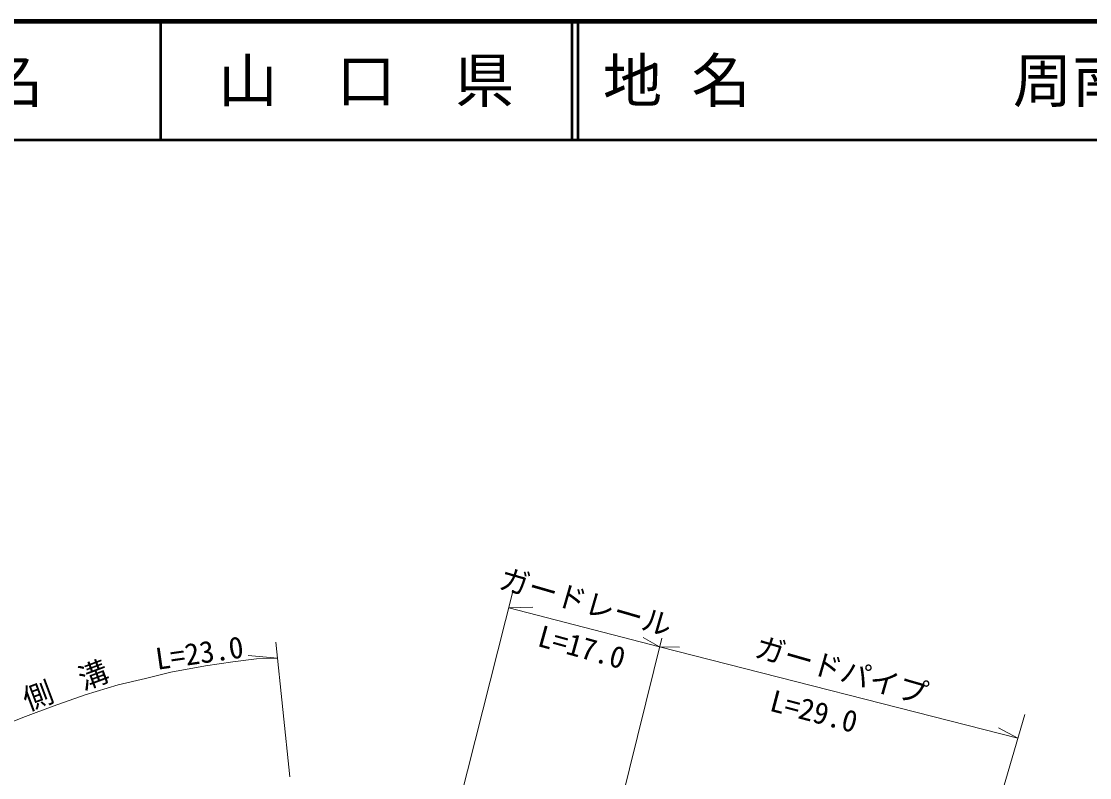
# Model space of a CAD drawing. Units: millimetres at full size, sheet at 1:1000; details may follow other scales. Extents: x 40000 to 680000, y 20000 to 380000.
# Drawn here: x 321240 to 411508, y 316076 to 380000 of the extents above; entities that cross this region are included whole.
import ezdxf
from ezdxf.enums import TextEntityAlignment as Align

# ---------------------------------------------------------------- set-up
doc = ezdxf.new("R2010")
doc.units = ezdxf.units.MM
doc.header["$LTSCALE"] = 1000
for name, color, linetype, lineweight in [('M-STR-HTXT', 7, 'Continuous', 13), ('M-TTL', 2, 'Continuous', 140), ('M-TTL-LINE', 7, 'Continuous', 50)]:
    doc.layers.add(name, color=color, linetype=linetype, lineweight=lineweight)
doc.layers.add('M-TTL-TXT', color=7, linetype='Continuous')
doc.styles.add('ＭＳ ゴシック', font='')
doc.styles.get('ＭＳ ゴシック').set_extended_font_data('MS Gothic')

msp = doc.modelspace()

# ---------------------------------------------------------------- linework, layer by layer
at = {"layer": 'M-STR-HTXT'}
for p, q in [((356769, 308108), (362807, 331917)), ((362429, 330425), (364456, 330493)), ((375353, 327853), (370053, 306399)), ((342750, 327529), (343929, 316157)), ((375172, 327121), (376841, 327106)), ((342890, 326186), (340417, 326390)), ((406025, 321402), (398676, 296133))]:
    msp.add_line(p, q, dxfattribs=at)
for points in [[(362429, 330425), (375172, 327121), (373769, 327919)], [(375172, 327121), (405446, 319413), (403809, 320282)], [(342890, 326186), (341096, 326111), (339123, 325876), (336812, 325540), (333868, 324978), (331741, 324453), (329429, 323909), (326639, 323076), (323930, 322115), (321586, 321247), (318369, 319969), (316140, 319071), (311299, 316994)]]:
    msp.add_lwpolyline(points, dxfattribs=at)
at = {"layer": 'M-TTL'}
msp.add_line((680000, 380000), (40000, 380000), dxfattribs=at)
at = {"layer": 'M-TTL-LINE'}
for p, q in [((333000, 380000), (333000, 370000)), ((367750, 380000), (367750, 370000)), ((368250, 380000), (368250, 370000)), ((40000, 370000), (680000, 370000))]:
    msp.add_line(p, q, dxfattribs=at)

# ---------------------------------------------------------------- texts
at = {"layer": 'M-STR-HTXT', "style": 'ＭＳ ゴシック'}
for s, rotation, p in [('ガードレール', 343.902, (368941, 330922)), ('L=17.0', 344.548, (368603, 327111)), ('L=23.0', 8.13, (336288, 326624)), ('ガードパイプ', 344.017, (390549, 325157)), ('側\u3000溝', 20.556, (324977, 323884)), ('L=29.0', 345.222, (388221, 321683))]:
    msp.add_text(s, height=1833, rotation=rotation, dxfattribs=at).set_placement(p, align=Align.MIDDLE_CENTER)
at = {"layer": 'M-TTL-TXT', "style": 'ＭＳ ゴシック'}
for s, p in [('県\u3000名', (315625, 375000)), ('山\u3000口\u3000県', (350375, 375000))]:
    msp.add_text(s, height=3666, dxfattribs=at).set_placement(p, align=Align.MIDDLE_CENTER)
for s, p in [('地 名', (370380, 375000)), ('周南市大字金峰\u3000大字鹿野下', (405024, 375000))]:
    msp.add_text(s, height=3666, dxfattribs=at).set_placement(p, align=Align.MIDDLE_LEFT)

doc.saveas('drawing.dxf')
